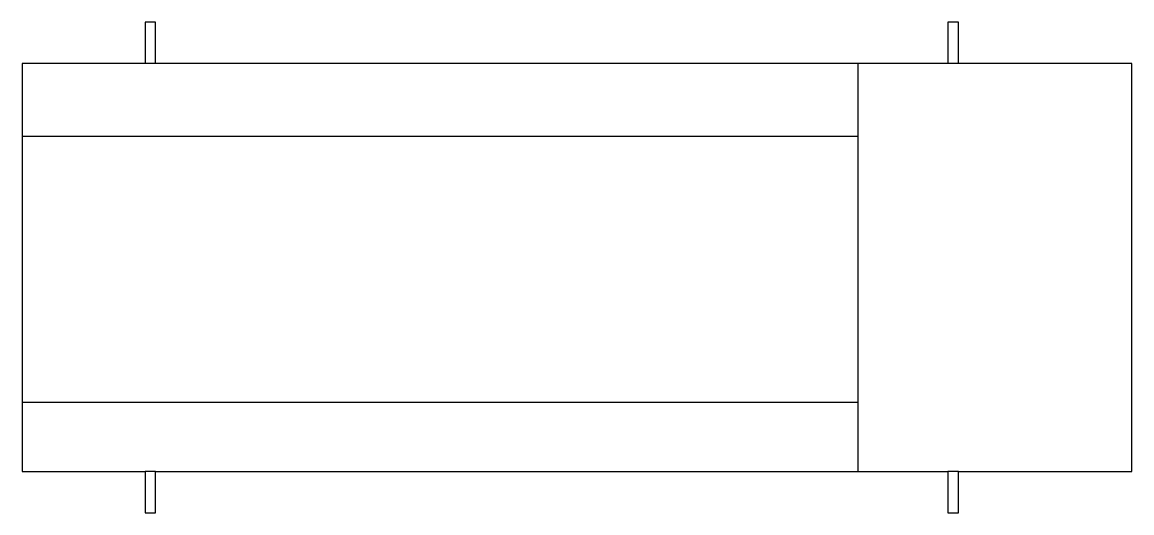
# Model space of a CAD drawing. Extents: x 83.5 to 85.64, y 74.89 to 75.83.
import ezdxf

# ---------------------------------------------------------------- set-up
doc = ezdxf.new("R2010")
doc.units = 0
doc.header["$MEASUREMENT"] = 0
doc.layers.add('A-MOBILIA', color=2, linetype='CONTINUOUS')
doc.layers.add('ESC1-50', color=1, linetype='CONTINUOUS')

msp = doc.modelspace()

# ---------------------------------------------------------------- linework, layer by layer
at = {"layer": 'A-MOBILIA'}
for p, q in [((83.7602, 75.7536), (83.7402, 75.7536)), ((85.1117, 75.7536), (85.1117, 74.9687)), ((85.3048, 75.7536), (85.2848, 75.7536)), ((83.7602, 74.9687), (83.7402, 74.9687)), ((85.3048, 74.9687), (85.2848, 74.9687))]:
    msp.add_line(p, q, dxfattribs=at)
msp.add_lwpolyline([(85.3048, 74.8892), (85.3048, 74.9687), (85.6385, 74.9687), (85.6385, 75.7536), (85.3048, 75.7536), (85.3048, 75.8331), (85.2848, 75.8331), (85.2848, 75.7536), (83.7602, 75.7536), (83.7602, 75.8331), (83.7402, 75.8331), (83.7402, 75.7536), (83.5039, 75.7536), (83.5039, 74.9687), (83.7402, 74.9687), (83.7402, 74.8892), (83.7602, 74.8892), (83.7602, 74.9687), (85.2848, 74.9687), (85.2848, 74.8892)], close=True, dxfattribs=at)
at = {"layer": 'ESC1-50'}
for p, q in [((83.5039, 75.6138), (85.1117, 75.6138)), ((83.5039, 75.1023), (85.1117, 75.1023))]:
    msp.add_line(p, q, dxfattribs=at)

doc.saveas('drawing.dxf')
